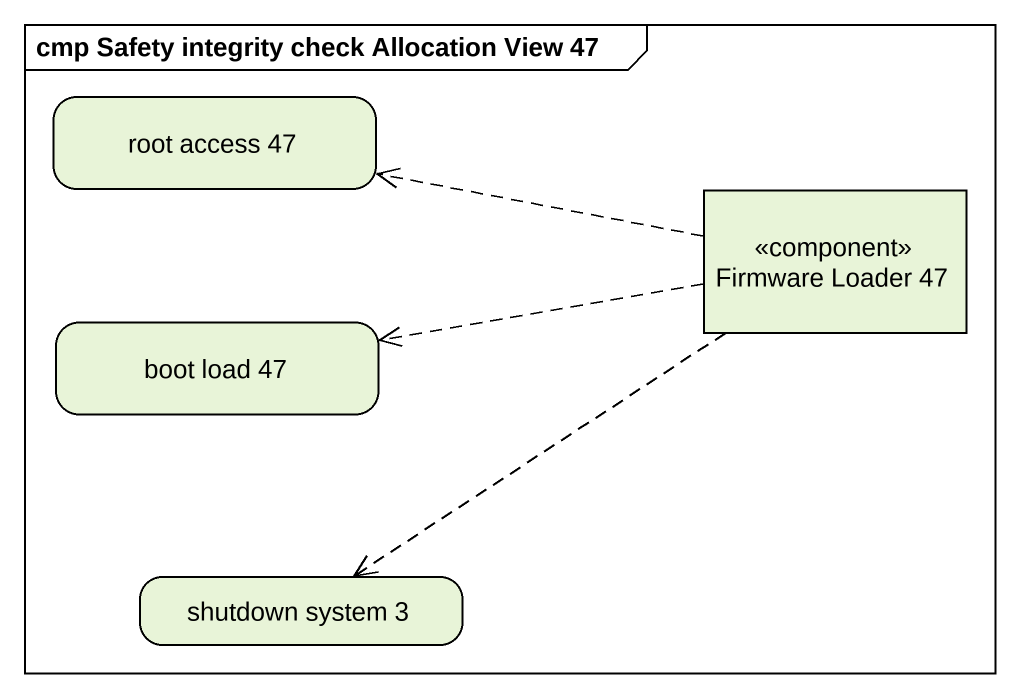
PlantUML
@startuml
mainframe cmp Safety integrity check Allocation View 47
hide empty description
state "root access 47" as root_access_47
state "Firmware Loader 47" as Firmware_Loader_47 <<component>>
state "boot load 47" as boot_load_47
state "shutdown system 3" as shutdown_system_3
Firmware_Loader_47 -left[dashed]-> root_access_47
Firmware_Loader_47 -left[dashed]-> boot_load_47
Firmware_Loader_47 -[dashed]-> shutdown_system_3
@enduml
